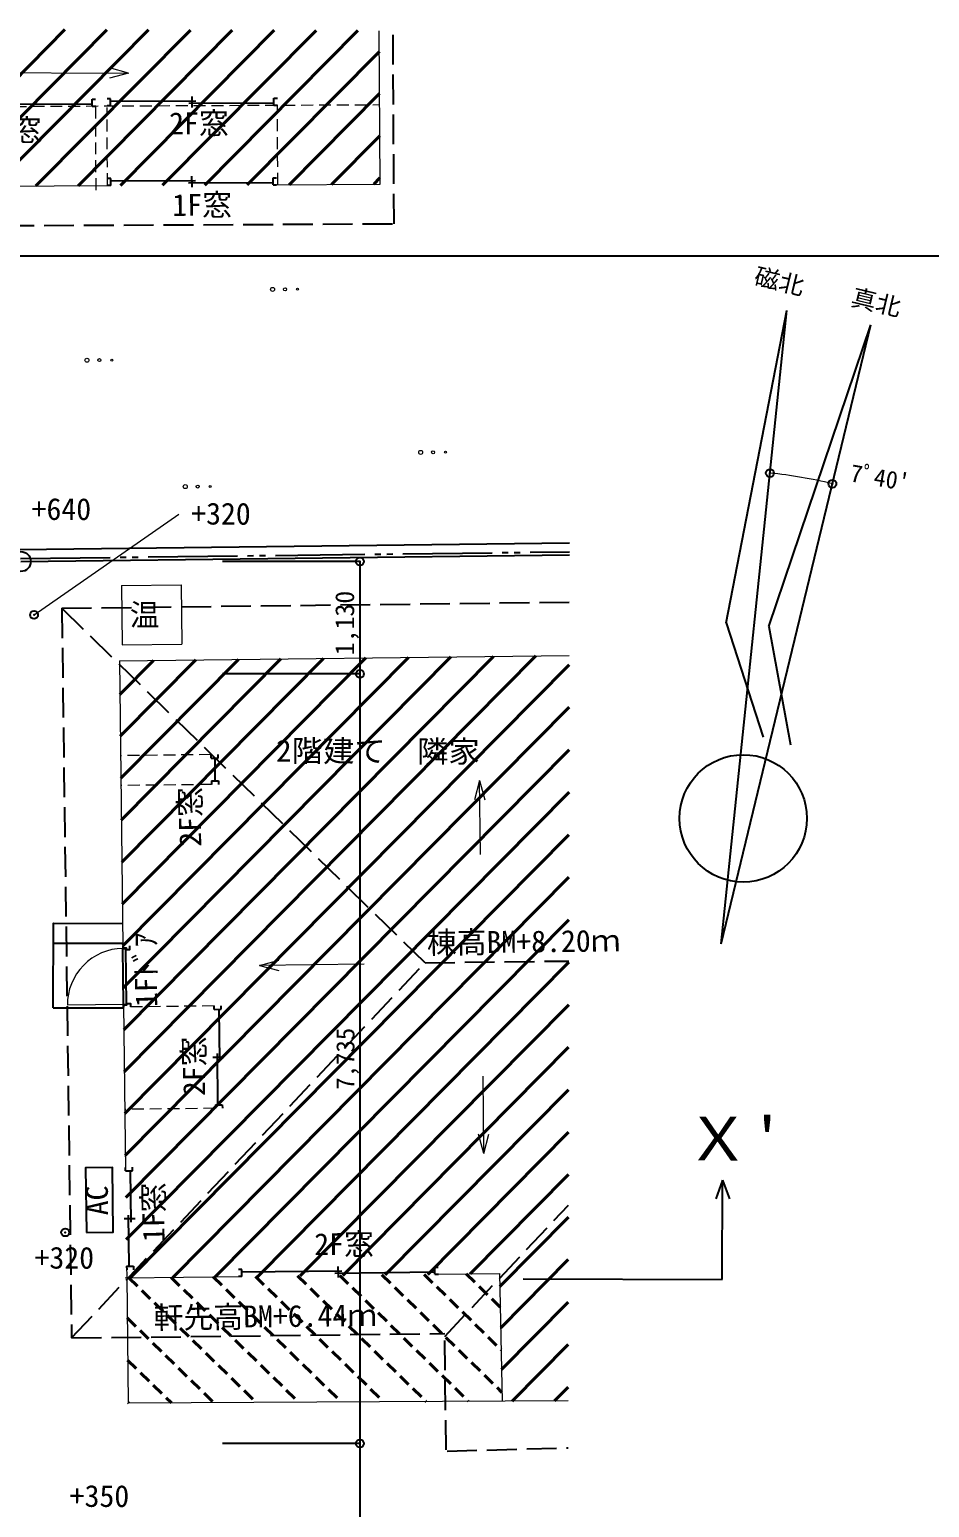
# Model space of a CAD drawing. Units: millimetres at full size, sheet at 1:100. Extents: x -36400 to 32230, y -14845 to 15757.
# Drawn here: x 5207 to 14249, y 174 to 15028 of the extents above; entities that cross this region are included whole.
import ezdxf
from ezdxf.enums import TextEntityAlignment as Align

# ---------------------------------------------------------------- set-up
doc = ezdxf.new("R2010")
doc.units = ezdxf.units.MM
doc.header["$LTSCALE"] = 100
doc.header["$PDMODE"] = 32
doc.header["$PDSIZE"] = 80
for name, pattern in [('DASHED1', [1.8, 1.2, -0.6]), ('DASHED3', [4, 3, -1]), ('DOUBLE_CHAIN2', [12.8, 9, -1, 0.6, -0.6, 0.6, -1])]:
    doc.linetypes.add(name, pattern=pattern)
for name, color, linetype, lineweight in [('2-F_寸法・方位', 7, 'Continuous', 25), ('5-5_サッシ・室内建具', 7, 'Continuous', 25), ('6-E_ソリッド図形', 7, 'Continuous', 25), ('7-7', 7, 'Continuous', 25), ('8-2', 7, 'Continuous', 25), ('8-6', 4, 'Continuous', 9), ('8-8', 7, 'Continuous', 25), ('8-E', 3, 'Continuous', 40), ('C-0', 4, 'Continuous', 9), ('F-0_図名（一般）', 7, 'Continuous', 25)]:
    doc.layers.add(name, color=color, linetype=linetype, lineweight=lineweight)
doc.layers.add('6-A_文字', color=6, linetype='Continuous')
doc.styles.add('ＭＳ ゴシック', font='')
doc.styles.get('ＭＳ ゴシック').set_extended_font_data('MS Gothic')

msp = doc.modelspace()

# ---------------------------------------------------------------- linework, layer by layer
at = {"layer": '2-F_寸法・方位', "color": 6}
for p, q in [((8526.3, 9681.5), (7145.4, 9681.5)), ((8526.3, 9681.5), (8526.3, 8551.5)), ((8526.3, 8551.5), (7145.4, 8551.5))]:
    msp.add_line(p, q, dxfattribs=at)
at = {"layer": '2-F_寸法・方位'}
for p, q in [((8526.3, 8551.5), (8526.3, 816.5)), ((8526.3, 816.5), (7145.4, 816.5)), ((8526.3, 816.5), (8526.3, -5072.6))]:
    msp.add_line(p, q, dxfattribs=at)
at = {"layer": '2-F_寸法・方位', "color": 6}
for p in [(8526.3, 9681.5), (8526.3, 8551.5)]:
    msp.add_point(p, dxfattribs=at)
at = {"layer": '2-F_寸法・方位'}
msp.add_point((8526.3, 816.5), dxfattribs=at)
at = {"layer": '5-5_サッシ・室内建具'}
for p, q in [((12171, 3464.1), (12101.9, 3276.4)), ((12167.3, 2464.1), (12171, 3464.1)), ((12171, 3464.1), (12238.7, 3275.9)), ((10167.4, 2471.4), (12167.3, 2464.1))]:
    msp.add_line(p, q, dxfattribs=at)
at = {"layer": '6-E_ソリッド図形', "color": 4, "linetype": 'DASHED1', "lineweight": 9}
for p, q in [((7031.4, 7740.5), (6120.6, 7729.5)), ((7035, 7440.5), (6124.2, 7429.6)), ((7061.6, 5214.7), (6150.9, 5203.8)), ((7074, 4185.5), (6163.2, 4174.6))]:
    msp.add_line(p, q, dxfattribs=at)
at = {"layer": '6-E_ソリッド図形'}
for p, q in [((7031.8, 7705.5), (7031.4, 7740.5)), ((7101.8, 7706.3), (7101.4, 7741.3)), ((7031.8, 7705.5), (7101.8, 7706.3)), ((7066.8, 7705.9), (7069.6, 7475.9)), ((7034.6, 7475.5), (7104.5, 7476.3)), ((7034.6, 7475.5), (7035, 7440.5)), ((7104.5, 7476.3), (7105, 7441.3)), ((7062, 5179.7), (7061.6, 5214.7)), ((7132, 5180.5), (7131.6, 5215.5)), ((7062, 5179.7), (7132, 5180.5)), ((7109, 5180.2), (7115.2, 4665.6)), ((7047.8, 4699.8), (7157.8, 4701.2)), ((7090.4, 4735.4), (7096.5, 4220.8)), ((7073.5, 4220.5), (7143.5, 4221.3)), ((7073.5, 4220.5), (7074, 4185.5)), ((7143.5, 4221.3), (7143.9, 4186.3)), ((6170.6, 3556.5), (6170.2, 3591.5)), ((6240.6, 3557.3), (6240.2, 3592.3)), ((6170.6, 3556.5), (6240.6, 3557.3)), ((6217.6, 3557.1), (6223.8, 3042.5)), ((6156.3, 3076.7), (6266.3, 3078)), ((6198.9, 3112.2), (6205.1, 2597.6)), ((6182.1, 2597.3), (6252.1, 2598.2)), ((6182.1, 2597.3), (6182.5, 2562.3)), ((6252.1, 2598.2), (6252.5, 2563.2))]:
    msp.add_line(p, q, dxfattribs=at)
at = {"layer": '7-7', "color": 4, "lineweight": 9}
msp.add_line((5251.3, 9144.6), (6706.4, 10155.9), dxfattribs=at)
at = {"layer": '7-7', "color": 5}
for p in [(5251.3, 9144.6), (5565.4, 2938.8)]:
    msp.add_point(p, dxfattribs=at)
at = {"layer": '8-2'}
msp.add_circle((5118.8, 9681.5), 100, dxfattribs=at)
at = {"layer": '8-6', "color": 2}
for p, q in [((8728.1, 13473.3), (8720.7, 15016.5)), ((4446.4, 13452.9), (6024.3, 13460.4)), ((7654.1, 13468.2), (8728.1, 13473.3)), ((6129.9, 9440.9), (6729.9, 9447)), ((6129.9, 9440.9), (6135.9, 8843)), ((6729.9, 9447), (6735.9, 8849)), ((6135.9, 8843), (6735.9, 8849)), ((6109.2, 8683.2), (10629.6, 8737.3)), ((6109.2, 8683.2), (6143.5, 5817.3)), ((6150.6, 5228.8), (6170.6, 3556.5)), ((6182.1, 2597.3), (6183.4, 2490.6)), ((9314.5, 2518), (9930.5, 2525.4)), ((9930.5, 2525.4), (9955.7, 1241.4)), ((6168.4, 2480.3), (7340.4, 2494.3)), ((6183.4, 2490.6), (6197.1, 1221.8)), ((10618.4, 1244.9), (6197.1, 1221.8))]:
    msp.add_line(p, q, dxfattribs=at)
at = {"layer": '8-6', "color": 7, "linetype": 'DASHED3', "lineweight": 25}
for p, q in [((8869.1, 13075.8), (8859.9, 15016)), ((-647, 13030.4), (8869.1, 13075.8)), ((5530.6, 9212.2), (10630.4, 9273.3)), ((5530.6, 9212.2), (9180.4, 5648.8)), ((5530.6, 9212.2), (5628.4, 1877)), ((5628.4, 1877), (9180.4, 5648.8)), ((9180.4, 5648.8), (10625, 5666.1)), ((9378.9, 1893.5), (10621.4, 3212.8)), ((5628.4, 1877), (9378.6, 1921.9)), ((9392.6, 752.4), (9378.6, 1921.9)), ((9402.7, 739.8), (10617.7, 773.1))]:
    msp.add_line(p, q, dxfattribs=at)
at = {"layer": '8-6'}
for p, q in [((6202, 14590.6), (6009, 14643.1)), ((9728.2, 7479.6), (9678.7, 7285.8)), ((9728.2, 7479.6), (9782.3, 7287)), ((9737.1, 6737.1), (9728.2, 7479.6)), ((7518.3, 5620.3), (7712, 5570.9)), ((9773.1, 3732.1), (9763.8, 4508)), ((9773.1, 3732.1), (9719, 3924.6)), ((9773.1, 3732.1), (9822.5, 3925.9))]:
    msp.add_line(p, q, dxfattribs=at)
at = {"layer": '8-6', "color": 7, "lineweight": 25}
for p, q in [((7339.6, 2564.3), (7304.6, 2563.9)), ((7340.4, 2494.3), (7339.6, 2564.3)), ((7339.9, 2541.3), (8344.4, 2553.4)), ((8274.7, 2528.5), (9279.3, 2540.6)), ((8310.2, 2485.9), (8308.9, 2595.9)), ((9278.7, 2587.6), (9313.7, 2588)), ((9279.5, 2517.6), (9278.7, 2587.6)), ((7340.4, 2494.3), (7305.4, 2493.9)), ((9279.5, 2517.6), (9314.5, 2518))]:
    msp.add_line(p, q, dxfattribs=at)
at = {"layer": '8-6'}
for points in [[(4646.2, 14596.3), (6202, 14590.6), (6008.6, 14539.5)], [(8569.3, 5632.9), (7518.3, 5620.3), (7710.8, 5674.4)]]:
    msp.add_lwpolyline(points, dxfattribs=at)
at = {"layer": '8-8', "color": 4, "linetype": 'DASHED1', "lineweight": 9}
for p, q in [((-524.4, 14229.2), (8724.2, 14273.3)), ((7701.1, 13467.1), (7697.3, 14269.8)), ((5875, 13414.1), (5871, 14255.5)), ((5989.3, 13464.7), (5985.6, 14243.8))]:
    msp.add_line(p, q, dxfattribs=at)
at = {"layer": '8-8'}
for p, q in [((4991.6, 14278.5), (5835.9, 14282.5)), ((5835.6, 14329.5), (5870.6, 14329.7)), ((5836, 14259.5), (5835.6, 14329.5)), ((6020.2, 14330.4), (5985.2, 14330.2)), ((6020.5, 14260.4), (5985.5, 14260.2)), ((6020.5, 14260.4), (6020.2, 14330.4)), ((6020.3, 14307.4), (6876.2, 14311.5)), ((6806.3, 14287.1), (7662.2, 14291.2)), ((6841.5, 14244.3), (6841, 14354.3)), ((7662, 14338.2), (7697, 14338.4)), ((7662.3, 14268.2), (7662, 14338.2)), ((7662.3, 14268.2), (7697.3, 14268.4)), ((5836, 14259.5), (5871, 14259.7)), ((6024, 13530.4), (5989, 13530.2)), ((6024.3, 13460.4), (6024, 13530.4)), ((6839.3, 13444.3), (6838.8, 13554.3)), ((7653.8, 13538.2), (7688.8, 13538.3)), ((7654.1, 13468.2), (7653.8, 13538.2)), ((6024.3, 13460.4), (5989.3, 13460.2)), ((6024.1, 13507.4), (6874, 13511.5)), ((6804.1, 13487.1), (7654, 13491.2)), ((7654.1, 13468.2), (7689.1, 13468.3)), ((12157.2, 5839.3), (12816, 12205.3)), ((12205.7, 9064.1), (12816, 12205.3)), ((12157.2, 5839.3), (13659.4, 12060.5)), ((12635.5, 9028.8), (13659.4, 12060.5)), ((5099.2, 9801.8), (10631.3, 9869.2)), ((5117.2, 9682), (10631.1, 9749.2)), ((12205.8, 9065.2), (12579.6, 7916.5)), ((12635.5, 9028.8), (12852.7, 7840.5)), ((5445.2, 5845.1), (6143.2, 5844.1)), ((6143.8, 5792.3), (6173.8, 5792.7)), ((6150.6, 5228.8), (6143.8, 5792.3)), ((6180.6, 5229.1), (6173.8, 5792.7)), ((6150.6, 5228.8), (6180.6, 5229.1)), ((5444.2, 5195.1), (6151, 5194.1))]:
    msp.add_line(p, q, dxfattribs=at)
at = {"layer": '8-8', "linetype": 'DOUBLE_CHAIN2'}
msp.add_line((5116.9, 9712), (10631.2, 9779.2), dxfattribs=at)
at = {"layer": '8-8', "color": 4, "lineweight": 9}
msp.add_line((6150.6, 5228.8), (5587, 5222), dxfattribs=at)
at = {"layer": '8-8'}
for points in [[(5444.2, 5195.1), (5445.5, 6045.1), (6140.8, 6044.1)], [(6143.5, 5817.3), (6143.8, 5797.3), (6178.8, 5797.7), (6178.9, 5782.7), (6213.9, 5783.1), (6213.5, 5818.1)], [(6150.9, 5203.8), (6150.6, 5223.8), (6185.6, 5224.2), (6185.4, 5239.2), (6220.4, 5239.6), (6220.9, 5204.6)]]:
    msp.add_lwpolyline(points, dxfattribs=at)
msp.add_lwpolyline([(5777.3, 2937.4), (6047.3, 2940.7), (6039.5, 3590.6), (5769.6, 3587.4)], close=True, dxfattribs=at)
msp.add_circle((12378, 7099.9), 640, dxfattribs=at)
at = {"layer": '8-8', "color": 4, "lineweight": 9}
for centre, radius, start, end in [((12157.2, 5839.3), 4756.5, 76.42465, 84.09132), ((6150.6, 5228.8), 563.6, 90.68607, 180.68607)]:
    msp.add_arc(centre, radius, start, end, dxfattribs=at)
at = {"layer": '8-8', "color": 2}
for p in [(12646.8, 10570.6), (13273.6, 10463)]:
    msp.add_point(p, dxfattribs=at)
at = {"layer": '8-E'}
for p, q in [((3998.3, 13450.7), (5560.7, 15028.1)), ((4422.6, 13452.8), (5981.5, 15026.6)), ((4846.8, 13454.8), (6402.2, 15025)), ((5271.1, 13456.8), (6822.9, 15023.5)), ((5695.3, 13458.8), (7243.6, 15021.9)), ((6119.6, 13460.9), (7664.3, 15020.4)), ((6543.9, 13462.9), (8085.1, 15018.8)), ((6968.1, 13464.9), (8505.8, 15017.3)), ((7392.4, 13466.9), (8721.7, 14809)), ((7816.6, 13468.9), (8723.7, 14384.7)), ((8240.9, 13471), (8725.7, 13960.4)), ((8665.2, 13473), (8727.8, 13536.2)), ((6113.2, 8345.7), (6451.3, 8687.3)), ((6118.3, 7924.3), (6878.5, 8692.4)), ((6123.3, 7502.9), (7305.6, 8697.5)), ((6128.4, 7081.5), (7732.7, 8702.6)), ((6133.4, 6660.1), (8159.8, 8707.8)), ((6138.5, 6238.7), (8587, 8712.9)), ((6143.5, 5817.3), (9014.1, 8718)), ((6148.6, 5395.9), (9441.2, 8723.1)), ((6153.6, 4974.5), (9868.4, 8728.2)), ((6158.7, 4553.1), (10295.5, 8733.3)), ((6163.7, 4131.7), (10629.5, 8644.3)), ((6168.8, 3710.3), (10628.8, 8217.2)), ((6173.8, 3288.9), (10628.2, 7790)), ((6178.8, 2867.5), (10627.5, 7362.9)), ((6218.3, 2480.9), (10626.9, 6935.8)), ((6645.4, 2486), (10626.3, 6508.6)), ((7072.6, 2491.1), (10625.6, 6081.5)), ((7499.7, 2496.2), (10625, 5654.3)), ((7926.8, 2501.4), (10624.4, 5227.2)), ((8354, 2506.5), (10623.7, 4800.1)), ((8781.1, 2511.6), (10623.1, 4372.9)), ((9208.2, 2516.7), (10622.4, 3945.8)), ((9635.3, 2521.8), (10621.8, 3518.6)), ((9933, 2396.2), (10621.2, 3091.5)), ((9941.3, 1978), (10620.5, 2664.4)), ((9949.5, 1559.8), (10619.9, 2237.2)), ((10057, 1242), (10619.3, 1810.1)), ((10481.3, 1244.2), (10618.6, 1382.9))]:
    msp.add_line(p, q, dxfattribs=at)
at = {"layer": '8-E', "linetype": 'DASHED1'}
for p, q in [((6205.2, 2480.7), (7484.8, 1228.5)), ((6628.9, 2485.8), (7911.5, 1230.8)), ((7052.7, 2490.9), (8338.1, 1233)), ((7476.4, 2496), (8764.8, 1235.2)), ((7900.2, 2501), (9191.4, 1237.4)), ((8323.9, 2506.1), (9618.1, 1239.7)), ((8747.7, 2511.2), (9954, 1330.7)), ((9171.4, 2516.3), (9945.6, 1758.7)), ((9595.2, 2521.3), (9937.2, 2186.7)), ((6187.8, 2078), (7058.1, 1226.3)), ((6192.4, 1653.7), (6631.5, 1224.1)), ((6197, 1229.5), (6204.8, 1221.9))]:
    msp.add_line(p, q, dxfattribs=at)
at = {"layer": 'C-0'}
for centre, radius in [((7648.5, 12416.6), 20), ((7773.5, 12417.2), 15), ((7898.5, 12417.8), 10), ((5783.2, 11705), 20), ((5908.2, 11705.6), 15), ((6033.2, 11706.2), 10), ((9136.7, 10778.3), 20), ((9261.7, 10778.9), 15), ((9386.7, 10779.5), 10), ((6771.2, 10434.4), 20), ((6896.2, 10435), 15), ((7021.2, 10435.5), 10)]:
    msp.add_circle(centre, radius, dxfattribs=at)
at = {"layer": 'F-0_図名（一般）'}
msp.add_line((-17620, 12754.6), (21980, 12754.6), dxfattribs=at)

# ---------------------------------------------------------------- texts
at = {"layer": '2-F_寸法・方位', "style": 'ＭＳ ゴシック'}
msp.add_text('7,735', height=183.3, rotation=90, dxfattribs=at).set_placement((8526.3, 4371.5), align=Align.BOTTOM_LEFT)
at = {"layer": '5-5_サッシ・室内建具', "color": 3, "style": 'ＭＳ ゴシック', "width": 1.1}
msp.add_text("Ｘ'", height=439.9, rotation=359.789, dxfattribs=at).set_placement((11792, 3529.9), align=Align.BOTTOM_LEFT)
at = {"layer": '6-A_文字', "style": 'ＭＳ ゴシック'}
msp.add_text('1,130', height=190.6, rotation=90, dxfattribs=at).set_placement((8525.6, 8738.9), align=Align.BOTTOM_LEFT)
at = {"layer": '7-7', "style": 'ＭＳ ゴシック'}
for s, p in [('+640', (5226.5, 10034.1)), ('+320', (6830.2, 9987.8)), ('+320', (5256, 2509)), ('+350', (5609, 114.1))]:
    msp.add_text(s, height=219.9, rotation=359.789, dxfattribs=at).set_placement(p, align=Align.BOTTOM_LEFT)
at = {"layer": '8-6', "color": 7, "style": 'ＭＳ ゴシック'}
for s, rotation, p in [('温', 359.789, (6212.9, 8970.5)), ('1Fﾄﾞｱ', 90.686, (6555.6, 5205.2))]:
    msp.add_text(s, height=219.9, rotation=rotation, dxfattribs=at).set_placement(p, align=Align.BOTTOM_LEFT)
at = {"layer": '8-8', "style": 'ＭＳ ゴシック'}
for s, height, rotation, p in [('2F窓', 219.9, 0.273, (4730.5, 13839.5)), ('2F窓', 219.9, 0.273, (6609.6, 13909.7)), ('1F窓', 219.9, 0.273, (6641.6, 13089.3)), ("7ﾟ40'", 176, 350.258, (13434, 10436.4)), ('2F窓', 219.9, 90.686, (6997.9, 6816.5)), ('棟高BM+8.20ｍ', 219.9, 0.686, (9201, 5674.1)), ('2F窓', 219.9, 90.686, (7036.6, 4309.9)), ('1F窓', 219.9, 90.686, (6629.5, 2842.7)), ('AC', 219.9, 90.686, (6062.4, 3111.4)), ('2F窓', 219.9, 0.299, (8067.9, 2643.5)), ('軒先高BM+6.44ｍ', 219.9, 0.686, (6454.8, 1905.5))]:
    msp.add_text(s, height=height, rotation=rotation, dxfattribs=at).set_placement(p, align=Align.BOTTOM_LEFT)
at = {"layer": '8-8', "style": 'ＭＳ ゴシック', "width": 1.05}
for s, height, rotation, p in [('磁北', 176, 346.425, (12463.4, 12421.6)), ('真北', 176, 346.425, (13436.2, 12209.3)), ('2階建て\u3000隣家', 219.9, 359.789, (7682.8, 7603.9))]:
    msp.add_text(s, height=height, rotation=rotation, dxfattribs=at).set_placement(p, align=Align.BOTTOM_LEFT)

doc.saveas('drawing.dxf')
